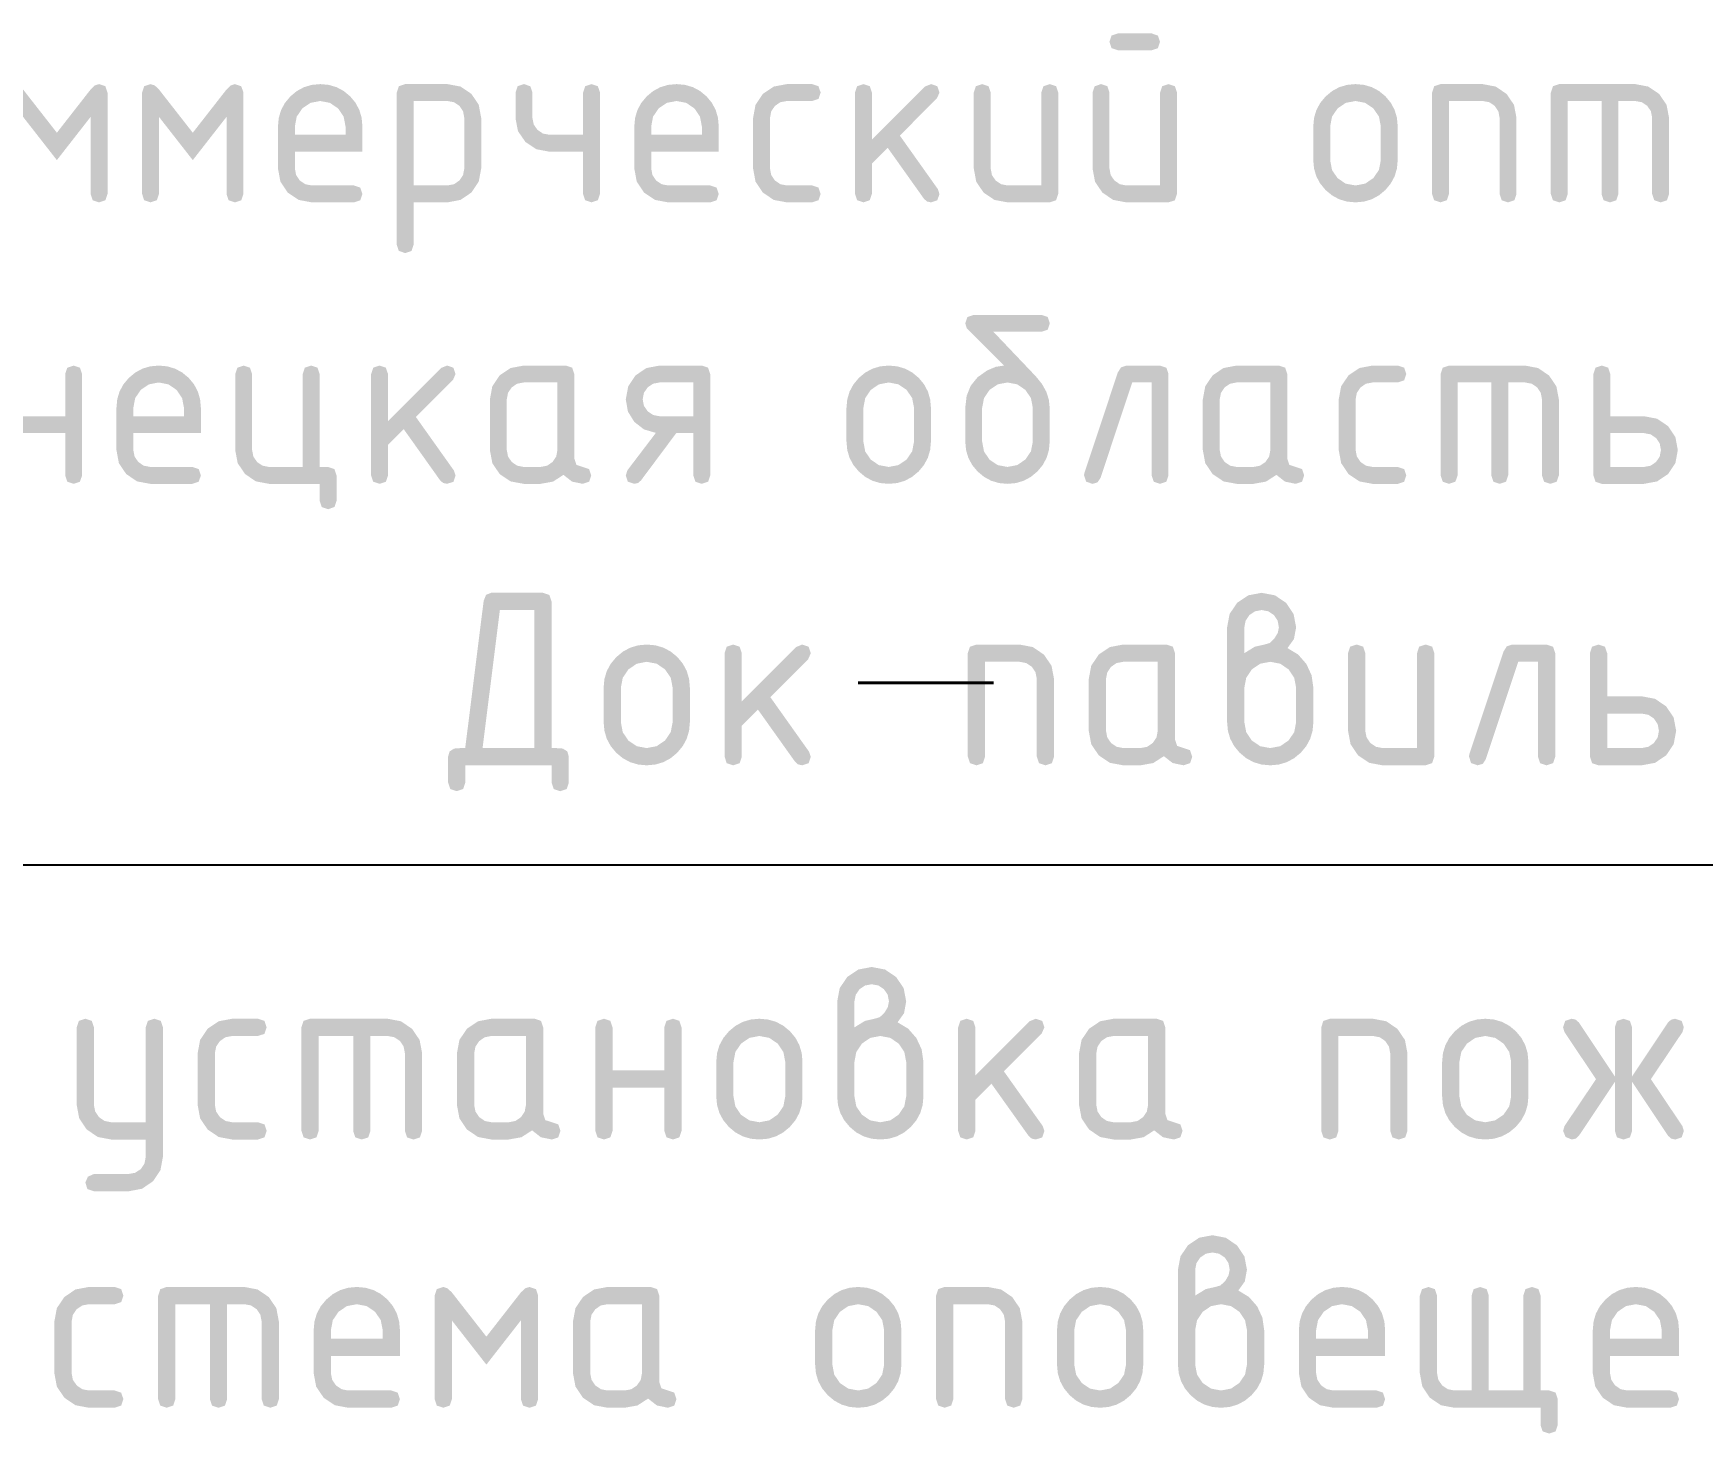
# Model space of a CAD drawing. Header units: millimetres. Extents: x 0 to 420, y 0 to 297.
# Drawn here: x 345.56 to 366.91, y 19.27 to 37.17 of the extents above; entities that cross this region are included whole.
import ezdxf

# ---------------------------------------------------------------- set-up
doc = ezdxf.new("R2010")
doc.units = ezdxf.units.MM
doc.layers.get('0').update_dxf_attribs({"linetype": 'CONTINUOUS'})
doc.styles.get("Standard").update_dxf_attribs({"font": 'STANDARD'})

msp = doc.modelspace()

# ---------------------------------------------------------------- hatches: boundary and pattern name
at = {"true_color": 0x000007}
h = msp.add_hatch(color=0, dxfattribs=at)
h.paths.add_polyline_path([(360.190795, 36.41412), (360.190795, 35.118213), (360.163648, 35.037115), (360.082757, 35.010175), (359.543117, 35.010175), (359.375341, 35.041318), (359.23609, 35.1353), (359.142108, 35.274551), (359.110965, 35.442327), (359.110965, 36.41412), (359.137905, 36.495011), (359.219003, 36.522158), (359.299894, 36.495011), (359.327041, 36.41412), (359.327041, 35.442327), (359.34282, 35.359576), (359.390431, 35.289641), (359.460366, 35.242029), (359.543117, 35.226251), (359.974719, 35.226251), (359.974719, 36.41412), (360.00166, 36.495011), (360.082757, 36.522158), (360.163648, 36.495011)], flags=0)
h.paths.add_polyline_path([(359.865027, 36.954311), (359.435079, 36.954311), (359.353982, 36.981251), (359.327041, 37.062349), (359.353982, 37.14324), (359.435079, 37.170387), (359.865027, 37.170387), (359.945918, 37.14324), (359.973065, 37.062349), (359.945918, 36.981251)], flags=0)
for points in [[(345.865156, 35.550365), (345.433003, 36.103234), (345.433003, 35.118213), (345.405856, 35.037115), (345.324965, 35.010175), (345.243867, 35.037115), (345.216927, 35.118213), (345.216927, 36.41412), (345.243867, 36.495011), (345.324965, 36.522158), (345.378777, 36.504864), (345.433003, 36.453256), (345.865156, 35.900387), (346.296757, 36.453256), (346.35057, 36.504864), (346.404795, 36.522158), (346.485686, 36.495011), (346.512834, 36.41412), (346.512834, 35.118213), (346.485686, 35.037115), (346.404795, 35.010175), (346.323698, 35.037115), (346.296757, 35.118213), (346.296757, 36.103234)], [(347.603174, 35.550365), (347.171021, 36.103234), (347.171021, 35.118213), (347.143873, 35.037115), (347.062983, 35.010175), (346.981885, 35.037115), (346.954944, 35.118213), (346.954944, 36.41412), (346.981885, 36.495011), (347.062983, 36.522158), (347.116795, 36.504864), (347.171021, 36.453256), (347.603174, 35.900387), (348.034775, 36.453256), (348.088588, 36.504864), (348.142813, 36.522158), (348.223704, 36.495011), (348.250852, 36.41412), (348.250852, 35.118213), (348.223704, 35.037115), (348.142813, 35.010175), (348.061716, 35.037115), (348.034775, 35.118213), (348.034775, 36.103234)], [(352.810956, 36.41412), (352.810956, 35.118213), (352.783809, 35.037115), (352.702918, 35.010175), (352.62182, 35.037115), (352.59488, 35.118213), (352.59488, 35.658404), (352.163278, 35.658404), (351.997569, 35.68941), (351.857905, 35.782427), (351.762682, 35.919542), (351.731125, 36.082288), (351.731125, 36.41412), (351.758066, 36.495011), (351.839163, 36.522158), (351.920054, 36.495011), (351.947202, 36.41412), (351.947202, 36.090005), (351.96298, 36.007736), (352.010591, 35.93787), (352.080527, 35.890259), (352.163278, 35.87448), (352.59488, 35.87448), (352.59488, 36.41412), (352.62182, 36.495011), (352.702918, 36.522158), (352.783809, 36.495011)], [(354.985365, 36.090005), (354.985365, 35.442327), (355.001143, 35.359576), (355.048754, 35.289641), (355.11869, 35.242029), (355.201441, 35.226251), (355.525004, 35.226251), (355.605895, 35.199104), (355.633043, 35.118213), (355.605895, 35.037115), (355.525004, 35.010175), (355.201441, 35.010175), (355.033665, 35.041318), (354.894414, 35.1353), (354.800432, 35.274551), (354.769288, 35.442327), (354.769288, 36.090005), (354.800432, 36.257575), (354.894414, 36.397032), (355.033665, 36.490808), (355.201441, 36.522158), (355.525004, 36.522158), (355.605895, 36.495011), (355.633043, 36.41412), (355.605895, 36.333022), (355.525004, 36.306082), (355.201441, 36.306082), (355.117794, 36.290372), (355.048203, 36.243243), (355.001074, 36.173445)], [(356.288878, 35.812193), (356.967975, 36.49129), (357.044594, 36.522158), (357.125485, 36.495011), (357.152632, 36.41412), (357.120111, 36.339155), (356.645514, 35.864558), (357.131686, 35.1805), (357.152632, 35.116559), (357.125485, 35.036702), (357.044594, 35.010175), (356.993262, 35.021474), (356.954746, 35.055925), (356.490072, 35.709115), (356.288878, 35.507922), (356.288878, 35.118213), (356.261731, 35.037115), (356.18084, 35.010175), (356.099742, 35.037115), (356.072802, 35.118213), (356.072802, 36.41412), (356.099742, 36.495011), (356.18084, 36.522158), (356.261731, 36.495011), (356.288878, 36.41412)], [(358.671714, 36.41412), (358.671714, 35.118213), (358.644566, 35.037115), (358.563676, 35.010175), (358.024036, 35.010175), (357.85626, 35.041318), (357.717009, 35.1353), (357.623027, 35.274551), (357.591883, 35.442327), (357.591883, 36.41412), (357.618824, 36.495011), (357.699921, 36.522158), (357.780812, 36.495011), (357.80796, 36.41412), (357.80796, 35.442327), (357.823738, 35.359576), (357.871349, 35.289641), (357.941285, 35.242029), (358.024036, 35.226251), (358.455637, 35.226251), (358.455637, 36.41412), (358.482578, 36.495011), (358.563676, 36.522158), (358.644566, 36.495011)], [(363.452641, 35.118213), (363.452641, 36.41412), (363.479582, 36.495011), (363.560679, 36.522158), (364.10087, 36.522158), (364.266993, 36.490463), (364.406243, 36.39593), (364.500777, 36.25661), (364.532472, 36.090005), (364.532472, 35.118213), (364.505324, 35.037115), (364.424434, 35.010175), (364.343336, 35.037115), (364.316395, 35.118213), (364.316395, 36.090005), (364.300755, 36.174341), (364.254108, 36.243794), (364.184724, 36.290441), (364.10087, 36.306082), (363.668717, 36.306082), (363.668717, 35.118213), (363.64157, 35.037115), (363.560679, 35.010175), (363.479582, 35.037115)], [(365.079761, 36.522158), (366.051553, 36.522158), (366.218158, 36.490463), (366.357478, 36.39593), (366.452011, 36.25661), (366.483706, 36.090005), (366.483706, 35.118213), (366.456559, 35.037115), (366.375668, 35.010175), (366.29457, 35.037115), (366.26763, 35.118213), (366.26763, 36.090005), (366.251989, 36.174341), (366.205342, 36.243794), (366.135889, 36.290441), (366.051553, 36.306082), (365.835477, 36.306082), (365.835477, 35.118213), (365.808329, 35.037115), (365.727439, 35.010175), (365.646823, 35.037115), (365.619952, 35.118213), (365.619952, 36.306082), (365.187799, 36.306082), (365.187799, 35.118213), (365.160652, 35.037115), (365.079761, 35.010175), (364.998663, 35.037115), (364.971722, 35.118213), (364.971722, 36.41412), (364.998663, 36.495011)], [(345.323953, 32.059901), (345.323953, 31.51971), (345.296806, 31.438613), (345.215915, 31.411672), (345.134818, 31.438613), (345.107877, 31.51971), (345.107877, 32.815617), (345.134818, 32.896508), (345.215915, 32.923655), (345.296806, 32.896508), (345.323953, 32.815617), (345.323953, 32.275977), (345.971631, 32.275977), (345.971631, 32.815617), (345.998572, 32.896508), (346.07967, 32.923655), (346.16056, 32.896508), (346.187708, 32.815617), (346.187708, 31.51971), (346.16056, 31.438613), (346.07967, 31.411672), (345.998572, 31.438613), (345.971631, 31.51971), (345.971631, 32.059901)], [(349.333909, 31.627748), (349.4148, 31.600601), (349.441947, 31.51971), (349.441947, 31.195595), (349.4148, 31.114705), (349.333909, 31.087557), (349.252811, 31.114705), (349.225871, 31.195595), (349.225871, 31.411672), (348.578193, 31.411672), (348.410417, 31.443091), (348.271166, 31.537349), (348.177184, 31.676944), (348.14604, 31.843825), (348.14604, 32.815617), (348.172981, 32.896508), (348.254078, 32.923655), (348.334969, 32.896508), (348.362116, 32.815617), (348.362116, 31.843825), (348.377895, 31.761073), (348.425506, 31.691138), (348.495442, 31.643527), (348.578193, 31.627748), (349.009794, 31.627748), (349.009794, 32.815617), (349.036735, 32.896508), (349.117833, 32.923655), (349.198723, 32.896508), (349.225871, 32.815617), (349.225871, 31.627748)], [(350.100134, 32.21369), (350.779232, 32.892787), (350.85585, 32.923655), (350.936741, 32.896508), (350.963889, 32.815617), (350.931367, 32.740652), (350.456771, 32.266056), (350.942942, 31.581997), (350.963889, 31.518056), (350.936741, 31.438199), (350.85585, 31.411672), (350.804519, 31.422972), (350.766002, 31.457423), (350.301328, 32.110613), (350.100134, 31.909419), (350.100134, 31.51971), (350.072987, 31.438613), (349.992096, 31.411672), (349.910999, 31.438613), (349.884058, 31.51971), (349.884058, 32.815617), (349.910999, 32.896508), (349.992096, 32.923655), (350.072987, 32.896508), (350.100134, 32.815617)], [(359.542106, 32.923655), (359.973708, 32.923655), (360.054599, 32.896508), (360.081746, 32.815617), (360.081746, 31.51971), (360.054599, 31.438613), (359.973708, 31.411672), (359.89261, 31.438613), (359.865669, 31.51971), (359.865669, 32.707579), (359.618725, 32.707579), (359.211377, 31.485535), (359.173481, 31.43), (359.109953, 31.411672), (359.028856, 31.439026), (359.001915, 31.521364), (359.006876, 31.553885), (359.434068, 32.835461), (359.475478, 32.901469)], [(362.475091, 32.491503), (362.475091, 31.843825), (362.490869, 31.761073), (362.538481, 31.691138), (362.608416, 31.643527), (362.691167, 31.627748), (363.014731, 31.627748), (363.095621, 31.600601), (363.122769, 31.51971), (363.095621, 31.438613), (363.014731, 31.411672), (362.691167, 31.411672), (362.523391, 31.442816), (362.38414, 31.536798), (362.290158, 31.676049), (362.259014, 31.843825), (362.259014, 32.491503), (362.290158, 32.659072), (362.38414, 32.79853), (362.523391, 32.892305), (362.691167, 32.923655), (363.014731, 32.923655), (363.095621, 32.896508), (363.122769, 32.815617), (363.095621, 32.73452), (363.014731, 32.707579), (362.691167, 32.707579), (362.60752, 32.691869), (362.537929, 32.64474), (362.490801, 32.574943)], [(363.670566, 32.923655), (364.642359, 32.923655), (364.808963, 32.891961), (364.948283, 32.797427), (365.042817, 32.658107), (365.074511, 32.491503), (365.074511, 31.51971), (365.047364, 31.438613), (364.966473, 31.411672), (364.885376, 31.438613), (364.858435, 31.51971), (364.858435, 32.491503), (364.842794, 32.575839), (364.796148, 32.645292), (364.726695, 32.691938), (364.642359, 32.707579), (364.426282, 32.707579), (364.426282, 31.51971), (364.399135, 31.438613), (364.318244, 31.411672), (364.237629, 31.438613), (364.210757, 31.51971), (364.210757, 32.707579), (363.778604, 32.707579), (363.778604, 31.51971), (363.751457, 31.438613), (363.670566, 31.411672), (363.589469, 31.438613), (363.562528, 31.51971), (363.562528, 32.815617), (363.589469, 32.896508)], [(354.624981, 28.631724), (355.318409, 29.325153), (355.397233, 29.357123), (355.479847, 29.329494), (355.507476, 29.24688), (355.473852, 29.16971), (354.989334, 28.685192), (355.485428, 27.986802), (355.507476, 27.921759), (355.479847, 27.840179), (355.397233, 27.813169), (355.344799, 27.824814), (355.30518, 27.860023), (354.830584, 28.526442), (354.624981, 28.32139), (354.624981, 27.923412), (354.597351, 27.840592), (354.514738, 27.813169), (354.431917, 27.840592), (354.404494, 27.923412), (354.404494, 29.24688), (354.431917, 29.329494), (354.514738, 29.357123), (354.597351, 29.329494), (354.624981, 29.24688)], [(357.515274, 27.923412), (357.515274, 29.24688), (357.542697, 29.329494), (357.625517, 29.357123), (358.177284, 29.357123), (358.34692, 29.324877), (358.489272, 29.228139), (358.58601, 29.085787), (358.618256, 28.916151), (358.618256, 27.923412), (358.590626, 27.840592), (358.508013, 27.813169), (358.425193, 27.840592), (358.39777, 27.923412), (358.39777, 28.916151), (358.381716, 29.001658), (358.333829, 29.072696), (358.262791, 29.120583), (358.177284, 29.136637), (357.73576, 29.136637), (357.73576, 27.923412), (357.708131, 27.840592), (357.625517, 27.813169), (357.542697, 27.840592)], [(363.481298, 29.24688), (363.481298, 27.923412), (363.453669, 27.840592), (363.371055, 27.813169), (362.819289, 27.813169), (362.648274, 27.845071), (362.506199, 27.941051), (362.410218, 28.083127), (362.378317, 28.254141), (362.378317, 29.24688), (362.40574, 29.329494), (362.48856, 29.357123), (362.571173, 29.329494), (362.598803, 29.24688), (362.598803, 28.254141), (362.614995, 28.170219), (362.663846, 28.098699), (362.735366, 28.049847), (362.819289, 28.033655), (363.260812, 28.033655), (363.260812, 29.24688), (363.288235, 29.329494), (363.371055, 29.357123), (363.453669, 29.329494)], [(364.47624, 29.357123), (364.917763, 29.357123), (365.000377, 29.329494), (365.028006, 29.24688), (365.028006, 27.923412), (365.000377, 27.840592), (364.917763, 27.813169), (364.834943, 27.840592), (364.80752, 27.923412), (364.80752, 29.136637), (364.555064, 29.136637), (364.138896, 27.888134), (364.100518, 27.831842), (364.035268, 27.813169), (363.952448, 27.841006), (363.925025, 27.925066), (363.929986, 27.95869), (364.365997, 29.266724), (364.408509, 29.334454)], [(347.001267, 22.80554), (347.001267, 23.029333), (346.559744, 23.029333), (346.388729, 23.061304), (346.246653, 23.157766), (346.150673, 23.300393), (346.118771, 23.470305), (346.118771, 24.463044), (346.146194, 24.545658), (346.229014, 24.573287), (346.311628, 24.545658), (346.339257, 24.463044), (346.339257, 23.470305), (346.355449, 23.386383), (346.404301, 23.314863), (346.475821, 23.266011), (346.559744, 23.249819), (347.001267, 23.249819), (347.001267, 24.463044), (347.02869, 24.545658), (347.11151, 24.573287), (347.194123, 24.545658), (347.221753, 24.463044), (347.221753, 22.808847), (347.190058, 22.638935), (347.095525, 22.496308), (346.954896, 22.400052), (346.785742, 22.367875), (346.339257, 22.367875), (346.256437, 22.395505), (346.229014, 22.478118), (346.262087, 22.554737), (346.339257, 22.588361), (346.780781, 22.588361), (346.866288, 22.603933), (346.937326, 22.650097), (346.985213, 22.719964)], [(347.885966, 24.132315), (347.885966, 23.470305), (347.902157, 23.386383), (347.951009, 23.314863), (348.022529, 23.266011), (348.106452, 23.249819), (348.437732, 23.249819), (348.520345, 23.22219), (348.547975, 23.139576), (348.520345, 23.056756), (348.437732, 23.029333), (348.106452, 23.029333), (347.935437, 23.061235), (347.793361, 23.157215), (347.697381, 23.299291), (347.665479, 23.470305), (347.665479, 24.132315), (347.697381, 24.303123), (347.793361, 24.445405), (347.935437, 24.541179), (348.106452, 24.573287), (348.437732, 24.573287), (348.520345, 24.545658), (348.547975, 24.463044), (348.520345, 24.380224), (348.437732, 24.352801), (348.106452, 24.352801), (348.021633, 24.336678), (347.950458, 24.288309), (347.902089, 24.216927)], [(349.102942, 24.573287), (350.095681, 24.573287), (350.265317, 24.541041), (350.407669, 24.444303), (350.504407, 24.301952), (350.536653, 24.132315), (350.536653, 23.139576), (350.509023, 23.056756), (350.42641, 23.029333), (350.34359, 23.056756), (350.316167, 23.139576), (350.316167, 24.132315), (350.300182, 24.217822), (350.252777, 24.28886), (350.18167, 24.336747), (350.095681, 24.352801), (349.875195, 24.352801), (349.875195, 23.139576), (349.847565, 23.056756), (349.764952, 23.029333), (349.682132, 23.056756), (349.654709, 23.139576), (349.654709, 24.352801), (349.213185, 24.352801), (349.213185, 23.139576), (349.185555, 23.056756), (349.102942, 23.029333), (349.020122, 23.056756), (348.992699, 23.139576), (348.992699, 24.463044), (349.020122, 24.545658)], [(352.971926, 23.690792), (352.971926, 23.139576), (352.944296, 23.056756), (352.861683, 23.029333), (352.778863, 23.056756), (352.75144, 23.139576), (352.75144, 24.463044), (352.778863, 24.545658), (352.861683, 24.573287), (352.944296, 24.545658), (352.971926, 24.463044), (352.971926, 23.911829), (353.633935, 23.911829), (353.633935, 24.463044), (353.661358, 24.545658), (353.744178, 24.573287), (353.826792, 24.545658), (353.854422, 24.463044), (353.854422, 23.139576), (353.826792, 23.056756), (353.744178, 23.029333), (353.661358, 23.056756), (353.633935, 23.139576), (353.633935, 23.690792)], [(357.61205, 23.847888), (358.305479, 24.541317), (358.384303, 24.573287), (358.466916, 24.545658), (358.494546, 24.463044), (358.460922, 24.385874), (357.976403, 23.901356), (358.472497, 23.202966), (358.494546, 23.137923), (358.466916, 23.056343), (358.384303, 23.029333), (358.331868, 23.040978), (358.29225, 23.076187), (357.817653, 23.742606), (357.61205, 23.537554), (357.61205, 23.139576), (357.584421, 23.056756), (357.501807, 23.029333), (357.418987, 23.056756), (357.391564, 23.139576), (357.391564, 24.463044), (357.418987, 24.545658), (357.501807, 24.573287), (357.584421, 24.545658), (357.61205, 24.463044)], [(362.035118, 23.139576), (362.035118, 24.463044), (362.062541, 24.545658), (362.145361, 24.573287), (362.697127, 24.573287), (362.866764, 24.541041), (363.009115, 24.444303), (363.105854, 24.301952), (363.1381, 24.132315), (363.1381, 23.139576), (363.11047, 23.056756), (363.027857, 23.029333), (362.945037, 23.056756), (362.917614, 23.139576), (362.917614, 24.132315), (362.901559, 24.217822), (362.853673, 24.28886), (362.782635, 24.336747), (362.697127, 24.352801), (362.255604, 24.352801), (362.255604, 23.139576), (362.227974, 23.056756), (362.145361, 23.029333), (362.062541, 23.056756)], [(365.790544, 23.766308), (365.33083, 23.07784), (365.291625, 23.041391), (365.238777, 23.029333), (365.161056, 23.061855), (365.128534, 23.139576), (365.146724, 23.201312), (365.549663, 23.801035), (365.146724, 24.401308), (365.128534, 24.463044), (365.155957, 24.545658), (365.238777, 24.573287), (365.291625, 24.561023), (365.33083, 24.52478), (365.790544, 23.836312), (365.790544, 24.463044), (365.817967, 24.545658), (365.900787, 24.573287), (365.9834, 24.545658), (366.01103, 24.463044), (366.01103, 23.836312), (366.470192, 24.52478), (366.508984, 24.561023), (366.562245, 24.573287), (366.644858, 24.545658), (366.672488, 24.463044), (366.654298, 24.401308), (366.25136, 23.801035), (366.654298, 23.201312), (366.672488, 23.139576), (366.644858, 23.056756), (366.562245, 23.029333), (366.508984, 23.041391), (366.470192, 23.07784), (366.01103, 23.766308), (366.01103, 23.139576), (365.9834, 23.056756), (365.900787, 23.029333), (365.817967, 23.056756), (365.790544, 23.139576)], [(346.053608, 20.703188), (346.053608, 20.041178), (346.0698, 19.957256), (346.118651, 19.885736), (346.190172, 19.836884), (346.274094, 19.820692), (346.605375, 19.820692), (346.687988, 19.793063), (346.715618, 19.710449), (346.687988, 19.627629), (346.605375, 19.600206), (346.274094, 19.600206), (346.10308, 19.632108), (345.961004, 19.728088), (345.865024, 19.870164), (345.833122, 20.041178), (345.833122, 20.703188), (345.865024, 20.873996), (345.961004, 21.016278), (346.10308, 21.112052), (346.274094, 21.14416), (346.605375, 21.14416), (346.687988, 21.116531), (346.715618, 21.033917), (346.687988, 20.951097), (346.605375, 20.923674), (346.274094, 20.923674), (346.189276, 20.907551), (346.1181, 20.859182), (346.069731, 20.7878)], [(347.270585, 21.14416), (348.263323, 21.14416), (348.43296, 21.111914), (348.575311, 21.015176), (348.672049, 20.872825), (348.704296, 20.703188), (348.704296, 19.710449), (348.676666, 19.627629), (348.594052, 19.600206), (348.511232, 19.627629), (348.483809, 19.710449), (348.483809, 20.703188), (348.467824, 20.788695), (348.42042, 20.859733), (348.349313, 20.90762), (348.263323, 20.923674), (348.042837, 20.923674), (348.042837, 19.710449), (348.015208, 19.627629), (347.932594, 19.600206), (347.849774, 19.627629), (347.822351, 19.710449), (347.822351, 20.923674), (347.380828, 20.923674), (347.380828, 19.710449), (347.353198, 19.627629), (347.270585, 19.600206), (347.187765, 19.627629), (347.160342, 19.710449), (347.160342, 21.033917), (347.187765, 21.116531)], [(351.358174, 20.151422), (350.91665, 20.716417), (350.91665, 19.710449), (350.889021, 19.627629), (350.806407, 19.600206), (350.723587, 19.627629), (350.696164, 19.710449), (350.696164, 21.033917), (350.723587, 21.116531), (350.806407, 21.14416), (350.861322, 21.126521), (350.91665, 21.074156), (351.358174, 20.50916), (351.799146, 21.074156), (351.854061, 21.126521), (351.909389, 21.14416), (351.992002, 21.116531), (352.019632, 21.033917), (352.019632, 19.710449), (351.992002, 19.627629), (351.909389, 19.600206), (351.826569, 19.627629), (351.799146, 19.710449), (351.799146, 20.716417)], [(357.109344, 19.710449), (357.109344, 21.033917), (357.136767, 21.116531), (357.219587, 21.14416), (357.771354, 21.14416), (357.94099, 21.111914), (358.083342, 21.015176), (358.18008, 20.872825), (358.212326, 20.703188), (358.212326, 19.710449), (358.184696, 19.627629), (358.102083, 19.600206), (358.019263, 19.627629), (357.99184, 19.710449), (357.99184, 20.703188), (357.975786, 20.788695), (357.927899, 20.859733), (357.856861, 20.90762), (357.771354, 20.923674), (357.32983, 20.923674), (357.32983, 19.710449), (357.302201, 19.627629), (357.219587, 19.600206), (357.136767, 19.627629)], [(364.840131, 19.600206), (363.737149, 19.600206), (363.566134, 19.632177), (363.424059, 19.728639), (363.328078, 19.871266), (363.296177, 20.041178), (363.296177, 21.033917), (363.3236, 21.116531), (363.40642, 21.14416), (363.489033, 21.116531), (363.516663, 21.033917), (363.516663, 20.041178), (363.532855, 19.957256), (363.581706, 19.885736), (363.653226, 19.836884), (363.737149, 19.820692), (363.958186, 19.820692), (363.958186, 21.033917), (363.985609, 21.116531), (364.068429, 21.14416), (364.151043, 21.116531), (364.178672, 21.033917), (364.178672, 19.820692), (364.619645, 19.820692), (364.619645, 21.033917), (364.647067, 21.116531), (364.729888, 21.14416), (364.812501, 21.116531), (364.840131, 21.033917), (364.840131, 19.820692), (364.950374, 19.820692), (365.032987, 19.793063), (365.060617, 19.710449), (365.060617, 19.37972), (365.032987, 19.297107), (364.950374, 19.269477), (364.867554, 19.297107), (364.840131, 19.37972)]]:
    msp.add_hatch(color=0, dxfattribs=at).paths.add_polyline_path(points, flags=0)
h = msp.add_hatch(color=0, dxfattribs=at)
h.paths.add_polyline_path([(349.233153, 36.306082), (349.108372, 36.282242), (349.003848, 36.211273), (348.932672, 36.106335), (348.909039, 35.981967), (348.909039, 35.87448), (349.556717, 35.87448), (349.556717, 35.981967), (349.532877, 36.106335), (349.461908, 36.211273), (349.357246, 36.282242)], flags=0)
h.paths.add_polyline_path([(348.909039, 35.658404), (348.909039, 35.442327), (348.924817, 35.359576), (348.972428, 35.289641), (349.042364, 35.242029), (349.125115, 35.226251), (349.664755, 35.226251), (349.745646, 35.199104), (349.772793, 35.118213), (349.745646, 35.037115), (349.664755, 35.010175), (349.125115, 35.010175), (348.957339, 35.041318), (348.818088, 35.1353), (348.724106, 35.274551), (348.692962, 35.442327), (348.692962, 35.981967), (348.702789, 36.089867), (348.732305, 36.1895), (348.781561, 36.280864), (348.85061, 36.363959), (348.933714, 36.433094), (349.025138, 36.482539), (349.124934, 36.512245), (349.233153, 36.522158), (349.342079, 36.512348), (349.442271, 36.482953), (349.533678, 36.434024), (349.616248, 36.365613), (349.684659, 36.283034), (349.733588, 36.191567), (349.762983, 36.091211), (349.772793, 35.981967), (349.772793, 35.658404)], flags=0)
h = msp.add_hatch(color=0, dxfattribs=at)
h.paths.add_polyline_path([(350.212044, 36.41412), (350.238984, 36.495011), (350.320082, 36.522158), (350.860273, 36.522158), (351.02736, 36.490808), (351.166749, 36.397032), (351.260524, 36.257575), (351.291874, 36.090005), (351.291874, 35.442327), (351.260524, 35.275447), (351.166749, 35.135852), (351.02736, 35.041594), (350.860273, 35.010175), (350.42812, 35.010175), (350.42812, 34.469984), (350.400973, 34.389093), (350.320082, 34.361945), (350.238984, 34.389093), (350.212044, 34.469984)], flags=0)
h.paths.add_polyline_path([(350.42812, 36.306082), (350.42812, 35.226251), (350.860273, 35.226251), (350.943231, 35.241961), (351.01296, 35.289089), (351.060088, 35.35868), (351.075798, 35.442327), (351.075798, 36.090005), (351.060157, 36.174341), (351.013511, 36.243794), (350.944127, 36.290441), (350.860273, 36.306082)], flags=0)
h = msp.add_hatch(color=0, dxfattribs=at)
h.paths.add_polyline_path([(353.790398, 36.306082), (353.665616, 36.282242), (353.561092, 36.211273), (353.489916, 36.106335), (353.466283, 35.981967), (353.466283, 35.87448), (354.113961, 35.87448), (354.113961, 35.981967), (354.090121, 36.106335), (354.019152, 36.211273), (353.91449, 36.282242)], flags=0)
h.paths.add_polyline_path([(353.466283, 35.658404), (353.466283, 35.442327), (353.482062, 35.359576), (353.529673, 35.289641), (353.599608, 35.242029), (353.68236, 35.226251), (354.221999, 35.226251), (354.30289, 35.199104), (354.330037, 35.118213), (354.30289, 35.037115), (354.221999, 35.010175), (353.68236, 35.010175), (353.514583, 35.041318), (353.375333, 35.1353), (353.28135, 35.274551), (353.250207, 35.442327), (353.250207, 35.981967), (353.260034, 36.089867), (353.28955, 36.1895), (353.338806, 36.280864), (353.407854, 36.363959), (353.490959, 36.433094), (353.582383, 36.482539), (353.682179, 36.512245), (353.790398, 36.522158), (353.899323, 36.512348), (353.999515, 36.482953), (354.090922, 36.434024), (354.173492, 36.365613), (354.241903, 36.283034), (354.290832, 36.191567), (354.320228, 36.091211), (354.330037, 35.981967), (354.330037, 35.658404)], flags=0)
h = msp.add_hatch(color=0, dxfattribs=at)
h.paths.add_polyline_path([(361.933559, 35.550365), (361.933559, 35.981967), (361.943387, 36.089867), (361.972902, 36.1895), (362.022159, 36.280864), (362.091207, 36.363959), (362.174311, 36.433094), (362.265736, 36.482539), (362.365531, 36.512245), (362.47375, 36.522158), (362.582676, 36.512348), (362.682868, 36.482953), (362.774275, 36.434024), (362.856845, 36.365613), (362.925256, 36.283034), (362.974185, 36.191567), (363.00358, 36.091211), (363.01339, 35.981967), (363.01339, 35.550365), (363.003477, 35.442146), (362.973772, 35.342351), (362.924326, 35.250926), (362.855191, 35.167822), (362.772104, 35.098774), (362.680801, 35.049518), (362.581332, 35.020002), (362.47375, 35.010175), (362.365531, 35.020002), (362.265736, 35.049518), (362.174311, 35.098774), (362.091207, 35.167822), (362.022159, 35.250926), (361.972902, 35.342351), (361.943387, 35.442146)], flags=0)
h.paths.add_polyline_path([(362.797314, 35.550365), (362.797314, 35.981967), (362.773474, 36.106335), (362.702505, 36.211273), (362.597843, 36.282242), (362.47375, 36.306082), (362.348969, 36.282242), (362.244445, 36.211273), (362.173269, 36.106335), (362.149636, 35.981967), (362.149636, 35.550365), (362.172925, 35.42462), (362.243342, 35.319958), (362.348004, 35.24954), (362.47375, 35.226251), (362.597843, 35.249884), (362.702505, 35.32106), (362.773474, 35.425584)], flags=0)
h = msp.add_hatch(color=0, dxfattribs=at)
h.paths.add_polyline_path([(358.562664, 32.383464), (358.562664, 31.951863), (358.552751, 31.843644), (358.523046, 31.743848), (358.4736, 31.652424), (358.404466, 31.569319), (358.321378, 31.500271), (358.230075, 31.451015), (358.130606, 31.421499), (358.023025, 31.411672), (357.914806, 31.421499), (357.81501, 31.451015), (357.723586, 31.500271), (357.640481, 31.569319), (357.571433, 31.652424), (357.522177, 31.743848), (357.492661, 31.843644), (357.482834, 31.951863), (357.482834, 32.383464), (357.500309, 32.535496), (357.552769, 32.665824), (357.640266, 32.774448), (357.762851, 32.861368), (357.874541, 32.908015), (357.978376, 32.923655), (357.50378, 33.398252), (357.482834, 33.462193), (357.509774, 33.544324), (357.590872, 33.571885), (358.45628, 33.571885), (358.537171, 33.544737), (358.564318, 33.463846), (358.537171, 33.382749), (358.45628, 33.355808), (357.842777, 33.355808), (358.386275, 32.784749), (358.463368, 32.68957), (358.518498, 32.590928), (358.551614, 32.488876)], flags=0)
h.paths.add_polyline_path([(358.346588, 31.951863), (358.346588, 32.383464), (358.322748, 32.507832), (358.251779, 32.61277), (358.147117, 32.683739), (358.023025, 32.707579), (357.898243, 32.683739), (357.793719, 32.61277), (357.722543, 32.507832), (357.69891, 32.383464), (357.69891, 31.951863), (357.722199, 31.826117), (357.792617, 31.721455), (357.897279, 31.651037), (358.023025, 31.627748), (358.147117, 31.651382), (358.251779, 31.722557), (358.322748, 31.827081)], flags=0)
h = msp.add_hatch(color=0, dxfattribs=at)
h.paths.add_polyline_path([(347.16715, 32.707579), (347.042368, 32.683739), (346.937844, 32.61277), (346.866668, 32.507832), (346.843035, 32.383464), (346.843035, 32.275977), (347.490713, 32.275977), (347.490713, 32.383464), (347.466873, 32.507832), (347.395904, 32.61277), (347.291242, 32.683739)], flags=0)
h.paths.add_polyline_path([(346.843035, 32.059901), (346.843035, 31.843825), (346.858813, 31.761073), (346.906425, 31.691138), (346.97636, 31.643527), (347.059111, 31.627748), (347.598751, 31.627748), (347.679642, 31.600601), (347.706789, 31.51971), (347.679642, 31.438613), (347.598751, 31.411672), (347.059111, 31.411672), (346.891335, 31.442816), (346.752084, 31.536798), (346.658102, 31.676049), (346.626959, 31.843825), (346.626959, 32.383464), (346.636786, 32.491365), (346.666302, 32.590997), (346.715558, 32.682361), (346.784606, 32.765457), (346.86771, 32.834591), (346.959135, 32.884037), (347.05893, 32.913742), (347.16715, 32.923655), (347.276075, 32.913845), (347.376267, 32.88445), (347.467674, 32.835521), (347.550244, 32.76711), (347.618655, 32.684531), (347.667584, 32.593064), (347.696979, 32.492708), (347.706789, 32.383464), (347.706789, 32.059901)], flags=0)
h = msp.add_hatch(color=0, dxfattribs=at)
h.paths.add_polyline_path([(352.266894, 32.707579), (351.835292, 32.707579), (351.751645, 32.691869), (351.682054, 32.64474), (351.634925, 32.574943), (351.619216, 32.491503), (351.619216, 31.843825), (351.634994, 31.761073), (351.682606, 31.691138), (351.752541, 31.643527), (351.835292, 31.627748), (352.051369, 31.627748), (352.134326, 31.643458), (352.204055, 31.690587), (352.251184, 31.760178), (352.266894, 31.843825)], flags=0)
h.paths.add_polyline_path([(352.699047, 31.51971), (352.671899, 31.438613), (352.591008, 31.411672), (352.453894, 31.440266), (352.344064, 31.526325), (352.210945, 31.440266), (352.051369, 31.411672), (351.835292, 31.411672), (351.667516, 31.442816), (351.528265, 31.536798), (351.434283, 31.676049), (351.403139, 31.843825), (351.403139, 32.491503), (351.434283, 32.659072), (351.528265, 32.79853), (351.667516, 32.892305), (351.835292, 32.923655), (352.374932, 32.923655), (352.455823, 32.896508), (352.48297, 32.815617), (352.48297, 31.735786), (352.509911, 31.654689), (352.591008, 31.627748), (352.671899, 31.600601)], flags=0)
h = msp.add_hatch(color=0, dxfattribs=at)
h.paths.add_polyline_path([(353.525906, 32.063208), (353.373357, 32.107857), (353.249747, 32.203768), (353.168167, 32.33606), (353.141157, 32.491503), (353.172301, 32.659072), (353.266283, 32.79853), (353.405534, 32.892305), (353.57331, 32.923655), (354.11295, 32.923655), (354.193841, 32.896508), (354.220988, 32.815617), (354.220988, 31.51971), (354.193841, 31.438613), (354.11295, 31.411672), (354.031852, 31.438613), (354.004912, 31.51971), (354.004912, 32.059901), (353.786079, 32.059901), (353.335736, 31.455769), (353.297633, 31.422558), (353.249195, 31.411672), (353.168098, 31.438613), (353.141157, 31.51971), (353.162103, 31.585305)], flags=0)
h.paths.add_polyline_path([(353.357234, 32.491503), (353.373012, 32.409234), (353.420623, 32.339367), (353.490559, 32.291756), (353.57331, 32.275977), (354.004912, 32.275977), (354.004912, 32.707579), (353.57331, 32.707579), (353.489663, 32.691869), (353.420072, 32.64474), (353.372943, 32.574943)], flags=0)
h = msp.add_hatch(color=0, dxfattribs=at)
h.paths.add_polyline_path([(355.963752, 31.951863), (355.963752, 32.383464), (355.973579, 32.491365), (356.003095, 32.590997), (356.052351, 32.682361), (356.1214, 32.765457), (356.204504, 32.834591), (356.295928, 32.884037), (356.395724, 32.913742), (356.503943, 32.923655), (356.612868, 32.913845), (356.71306, 32.88445), (356.804467, 32.835521), (356.887038, 32.76711), (356.955449, 32.684531), (357.004378, 32.593064), (357.033773, 32.492708), (357.043583, 32.383464), (357.043583, 31.951863), (357.03367, 31.843644), (357.003964, 31.743848), (356.954519, 31.652424), (356.885384, 31.569319), (356.802297, 31.500271), (356.710993, 31.451015), (356.611525, 31.421499), (356.503943, 31.411672), (356.395724, 31.421499), (356.295928, 31.451015), (356.204504, 31.500271), (356.1214, 31.569319), (356.052351, 31.652424), (356.003095, 31.743848), (355.973579, 31.843644)], flags=0)
h.paths.add_polyline_path([(356.827506, 31.951863), (356.827506, 32.383464), (356.803666, 32.507832), (356.732697, 32.61277), (356.628035, 32.683739), (356.503943, 32.707579), (356.379162, 32.683739), (356.274638, 32.61277), (356.203462, 32.507832), (356.179829, 32.383464), (356.179829, 31.951863), (356.203117, 31.826117), (356.273535, 31.721455), (356.378197, 31.651037), (356.503943, 31.627748), (356.628035, 31.651382), (356.732697, 31.722557), (356.803666, 31.827081)], flags=0)
h = msp.add_hatch(color=0, dxfattribs=at)
h.paths.add_polyline_path([(361.384751, 32.707579), (360.953149, 32.707579), (360.869502, 32.691869), (360.799912, 32.64474), (360.752783, 32.574943), (360.737073, 32.491503), (360.737073, 31.843825), (360.752852, 31.761073), (360.800463, 31.691138), (360.870398, 31.643527), (360.953149, 31.627748), (361.169226, 31.627748), (361.252184, 31.643458), (361.321912, 31.690587), (361.369041, 31.760178), (361.384751, 31.843825)], flags=0)
h.paths.add_polyline_path([(361.816904, 31.51971), (361.789756, 31.438613), (361.708866, 31.411672), (361.571751, 31.440266), (361.461921, 31.526325), (361.328803, 31.440266), (361.169226, 31.411672), (360.953149, 31.411672), (360.785373, 31.442816), (360.646122, 31.536798), (360.55214, 31.676049), (360.520997, 31.843825), (360.520997, 32.491503), (360.55214, 32.659072), (360.646122, 32.79853), (360.785373, 32.892305), (360.953149, 32.923655), (361.492789, 32.923655), (361.57368, 32.896508), (361.600827, 32.815617), (361.600827, 31.735786), (361.627768, 31.654689), (361.708866, 31.627748), (361.789756, 31.600601)], flags=0)
h = msp.add_hatch(color=0, dxfattribs=at)
h.paths.add_polyline_path([(366.595945, 31.843825), (366.564594, 31.676049), (366.470819, 31.536798), (366.33143, 31.442816), (366.164343, 31.411672), (365.624152, 31.411672), (365.543054, 31.438613), (365.516114, 31.51971), (365.516114, 32.815617), (365.543054, 32.896508), (365.624152, 32.923655), (365.705043, 32.896508), (365.73219, 32.815617), (365.73219, 32.275977), (366.164343, 32.275977), (366.33143, 32.244283), (366.470819, 32.149749), (366.564594, 32.010016)], flags=0)
h.paths.add_polyline_path([(366.379868, 31.843825), (366.364227, 31.927747), (366.317581, 31.997614), (366.248197, 32.04426), (366.164343, 32.059901), (365.73219, 32.059901), (365.73219, 31.627748), (366.164343, 31.627748), (366.247301, 31.643458), (366.31703, 31.690587), (366.364159, 31.760178)], flags=0)
h = msp.add_hatch(color=0, dxfattribs=at)
h.paths.add_polyline_path([(352.19214, 28.033655), (352.286397, 28.032002), (352.336007, 28.027041), (352.393333, 27.991143), (352.412626, 27.923412), (352.412626, 27.592683), (352.384996, 27.51007), (352.302383, 27.48244), (352.219563, 27.51007), (352.19214, 27.592683), (352.19214, 27.813169), (351.089158, 27.813169), (351.089158, 27.592683), (351.061528, 27.51007), (350.978915, 27.48244), (350.896095, 27.51007), (350.868672, 27.592683), (350.868672, 27.923412), (350.887826, 27.991143), (350.945842, 28.027041), (350.994349, 28.032002), (351.087504, 28.033655), (351.323424, 29.914953), (351.354086, 29.992606), (351.419887, 30.018582), (352.081897, 30.018582), (352.16451, 29.990952), (352.19214, 29.908338)], flags=0)
h.paths.add_polyline_path([(351.971653, 28.033655), (351.971653, 29.798095), (351.530681, 29.798095), (351.309644, 28.033655)], flags=0)
h = msp.add_hatch(color=0, dxfattribs=at)
h.paths.add_polyline_path([(361.052095, 29.24688), (361.186591, 29.329494), (361.309512, 29.357123), (361.375176, 29.376209), (361.436292, 29.433742), (361.479218, 29.505676), (361.493618, 29.577609), (361.477564, 29.663599), (361.429677, 29.734706), (361.35857, 29.78211), (361.272581, 29.798095), (361.187762, 29.781972), (361.116587, 29.733603), (361.068218, 29.662428), (361.052095, 29.577609)], flags=0)
h.paths.add_polyline_path([(361.603861, 29.311924), (361.739805, 29.229586), (361.844742, 29.109628), (361.91199, 28.964382), (361.93459, 28.805908), (361.93459, 28.364384), (361.92447, 28.253478), (361.894145, 28.151409), (361.843666, 28.058124), (361.773084, 27.973573), (361.688231, 27.903396), (361.594904, 27.85327), (361.493101, 27.823194), (361.382824, 27.813169), (361.271918, 27.823203), (361.169848, 27.853339), (361.076563, 27.903629), (360.992012, 27.974124), (360.921836, 28.058977), (360.871709, 28.152304), (360.841634, 28.254107), (360.831608, 28.364384), (360.831608, 29.577609), (360.863579, 29.748417), (360.960042, 29.8907), (361.102669, 29.986473), (361.272581, 30.018582), (361.443664, 29.986335), (361.586222, 29.889597), (361.681996, 29.747246), (361.714104, 29.577609), (361.686474, 29.42761)], flags=0)
h.paths.add_polyline_path([(361.714104, 28.364384), (361.714104, 28.805908), (361.689851, 28.932481), (361.617641, 29.039623), (361.510981, 29.112315), (361.382824, 29.136637), (361.254666, 29.112315), (361.148006, 29.039623), (361.076072, 28.932481), (361.052095, 28.805908), (361.052095, 28.364384), (361.076072, 28.236227), (361.148006, 28.129567), (361.254666, 28.057633), (361.382824, 28.033655), (361.510981, 28.057771), (361.617641, 28.130669), (361.689851, 28.237398)], flags=0)
h = msp.add_hatch(color=0, dxfattribs=at)
h.paths.add_polyline_path([(352.857786, 28.364384), (352.857786, 28.805908), (352.86782, 28.915867), (352.897956, 29.017506), (352.948246, 29.110773), (353.018741, 29.195617), (353.103594, 29.266199), (353.196922, 29.316678), (353.298724, 29.347003), (353.409002, 29.357123), (353.520623, 29.347107), (353.623149, 29.317091), (353.71658, 29.267129), (353.800916, 29.197271), (353.870774, 29.112943), (353.920736, 29.019573), (353.950752, 28.91721), (353.960768, 28.805908), (353.960768, 28.364384), (353.950648, 28.254107), (353.920323, 28.152304), (353.869843, 28.058977), (353.799262, 27.974124), (353.714409, 27.903629), (353.621082, 27.853339), (353.519279, 27.823203), (353.409002, 27.813169), (353.298724, 27.823203), (353.196922, 27.853339), (353.103594, 27.903629), (353.018741, 27.974124), (352.948246, 28.058977), (352.897956, 28.152304), (352.86782, 28.254107)], flags=0)
h.paths.add_polyline_path([(353.740282, 28.364384), (353.740282, 28.805908), (353.71596, 28.932481), (353.643268, 29.039623), (353.536057, 29.112315), (353.409002, 29.136637), (353.282015, 29.112315), (353.175286, 29.039623), (353.102388, 28.932481), (353.078272, 28.805908), (353.078272, 28.364384), (353.10225, 28.236227), (353.174184, 28.129567), (353.280844, 28.057633), (353.409002, 28.033655), (353.536057, 28.057771), (353.643268, 28.130669), (353.71596, 28.237398)], flags=0)
h = msp.add_hatch(color=0, dxfattribs=at)
h.paths.add_polyline_path([(359.944478, 29.136637), (359.502955, 29.136637), (359.418136, 29.120514), (359.346961, 29.072145), (359.298592, 29.000763), (359.282468, 28.916151), (359.282468, 28.254141), (359.29866, 28.170219), (359.347512, 28.098699), (359.419032, 28.049847), (359.502955, 28.033655), (359.723992, 28.033655), (359.808603, 28.049778), (359.879986, 28.098148), (359.928355, 28.169323), (359.944478, 28.254141)], flags=0)
h.paths.add_polyline_path([(360.38545, 27.923412), (360.357821, 27.840592), (360.275207, 27.813169), (360.13513, 27.842246), (360.022751, 27.930027), (359.887014, 27.842246), (359.723992, 27.813169), (359.502955, 27.813169), (359.33194, 27.845071), (359.189864, 27.941051), (359.093884, 28.083127), (359.061982, 28.254141), (359.061982, 28.916151), (359.093884, 29.086959), (359.189864, 29.229241), (359.33194, 29.325015), (359.502955, 29.357123), (360.054721, 29.357123), (360.137334, 29.329494), (360.164964, 29.24688), (360.164964, 28.143898), (360.192387, 28.061078), (360.275207, 28.033655), (360.357821, 28.006026)], flags=0)
h = msp.add_hatch(color=0, dxfattribs=at)
h.paths.add_polyline_path([(366.574715, 28.254141), (366.542606, 28.083127), (366.446833, 27.941051), (366.30455, 27.845071), (366.133742, 27.813169), (365.581976, 27.813169), (365.499156, 27.840592), (365.471733, 27.923412), (365.471733, 29.24688), (365.499156, 29.329494), (365.581976, 29.357123), (365.664589, 29.329494), (365.692219, 29.24688), (365.692219, 28.695665), (366.133742, 28.695665), (366.30455, 28.663419), (366.446833, 28.566681), (366.542606, 28.424054)], flags=0)
h.paths.add_polyline_path([(366.354228, 28.254141), (366.338174, 28.340131), (366.290287, 28.411238), (366.21925, 28.458642), (366.133742, 28.474628), (365.692219, 28.474628), (365.692219, 28.033655), (366.133742, 28.033655), (366.218354, 28.049778), (366.289736, 28.098148), (366.338105, 28.169323)], flags=0)
h = msp.add_hatch(color=0, dxfattribs=at)
h.paths.add_polyline_path([(356.065342, 24.463044), (356.199839, 24.545658), (356.32276, 24.573287), (356.388423, 24.592373), (356.449539, 24.649906), (356.492465, 24.72184), (356.506866, 24.793773), (356.490811, 24.879763), (356.442925, 24.95087), (356.371818, 24.998274), (356.285828, 25.014259), (356.20101, 24.998136), (356.129834, 24.949767), (356.081465, 24.878592), (356.065342, 24.793773)], flags=0)
h.paths.add_polyline_path([(356.617109, 24.528088), (356.753052, 24.44575), (356.85799, 24.325792), (356.925238, 24.180546), (356.947838, 24.022072), (356.947838, 23.580549), (356.937718, 23.469642), (356.907392, 23.367573), (356.856913, 23.274288), (356.786332, 23.189737), (356.701479, 23.11956), (356.608151, 23.069434), (356.506349, 23.039358), (356.396071, 23.029333), (356.285165, 23.039367), (356.183095, 23.069503), (356.089811, 23.119793), (356.00526, 23.190288), (355.935083, 23.275141), (355.884957, 23.368468), (355.854881, 23.470271), (355.844856, 23.580549), (355.844856, 24.793773), (355.876826, 24.964581), (355.973289, 25.106864), (356.115916, 25.202637), (356.285828, 25.234746), (356.456912, 25.202499), (356.59947, 25.105761), (356.695243, 24.96341), (356.727352, 24.793773), (356.699722, 24.643774)], flags=0)
h.paths.add_polyline_path([(356.727352, 23.580549), (356.727352, 24.022072), (356.703098, 24.148645), (356.630889, 24.255787), (356.524229, 24.328479), (356.396071, 24.352801), (356.267914, 24.328479), (356.161254, 24.255787), (356.08932, 24.148645), (356.065342, 24.022072), (356.065342, 23.580549), (356.08932, 23.452391), (356.161254, 23.345731), (356.267914, 23.273797), (356.396071, 23.249819), (356.524229, 23.273935), (356.630889, 23.346833), (356.703098, 23.453562)], flags=0)
h = msp.add_hatch(color=0, dxfattribs=at)
h.paths.add_polyline_path([(351.864309, 24.352801), (351.422786, 24.352801), (351.337968, 24.336678), (351.266792, 24.288309), (351.218423, 24.216927), (351.2023, 24.132315), (351.2023, 23.470305), (351.218492, 23.386383), (351.267343, 23.314863), (351.338863, 23.266011), (351.422786, 23.249819), (351.643823, 23.249819), (351.728435, 23.265942), (351.799817, 23.314312), (351.848186, 23.385487), (351.864309, 23.470305)], flags=0)
h.paths.add_polyline_path([(352.305282, 23.139576), (352.277652, 23.056756), (352.195038, 23.029333), (352.054961, 23.05841), (351.942582, 23.146191), (351.806845, 23.05841), (351.643823, 23.029333), (351.422786, 23.029333), (351.251771, 23.061235), (351.109696, 23.157215), (351.013715, 23.299291), (350.981814, 23.470305), (350.981814, 24.132315), (351.013715, 24.303123), (351.109696, 24.445405), (351.251771, 24.541179), (351.422786, 24.573287), (351.974552, 24.573287), (352.057166, 24.545658), (352.084795, 24.463044), (352.084795, 23.360062), (352.112218, 23.277242), (352.195038, 23.249819), (352.277652, 23.22219)], flags=0)
h = msp.add_hatch(color=0, dxfattribs=at)
h.paths.add_polyline_path([(354.298148, 23.580549), (354.298148, 24.022072), (354.308182, 24.132031), (354.338318, 24.23367), (354.388607, 24.326937), (354.459103, 24.411781), (354.543955, 24.482363), (354.637283, 24.532842), (354.739086, 24.563167), (354.849363, 24.573287), (354.960984, 24.563271), (355.06351, 24.533255), (355.156941, 24.483293), (355.241277, 24.413435), (355.311135, 24.329107), (355.361098, 24.235737), (355.391113, 24.133374), (355.40113, 24.022072), (355.40113, 23.580549), (355.39101, 23.470271), (355.360684, 23.368468), (355.310205, 23.275141), (355.239624, 23.190288), (355.154771, 23.119793), (355.061443, 23.069503), (354.959641, 23.039367), (354.849363, 23.029333), (354.739086, 23.039367), (354.637283, 23.069503), (354.543955, 23.119793), (354.459103, 23.190288), (354.388607, 23.275141), (354.338318, 23.368468), (354.308182, 23.470271)], flags=0)
h.paths.add_polyline_path([(355.180644, 23.580549), (355.180644, 24.022072), (355.156321, 24.148645), (355.08363, 24.255787), (354.976418, 24.328479), (354.849363, 24.352801), (354.722377, 24.328479), (354.615648, 24.255787), (354.54275, 24.148645), (354.518634, 24.022072), (354.518634, 23.580549), (354.542612, 23.452391), (354.614545, 23.345731), (354.721206, 23.273797), (354.849363, 23.249819), (354.976418, 23.273935), (355.08363, 23.346833), (355.156321, 23.453562)], flags=0)
h = msp.add_hatch(color=0, dxfattribs=at)
h.paths.add_polyline_path([(359.820768, 24.352801), (359.379244, 24.352801), (359.294426, 24.336678), (359.22325, 24.288309), (359.174881, 24.216927), (359.158758, 24.132315), (359.158758, 23.470305), (359.17495, 23.386383), (359.223802, 23.314863), (359.295322, 23.266011), (359.379244, 23.249819), (359.600282, 23.249819), (359.684893, 23.265942), (359.756276, 23.314312), (359.804645, 23.385487), (359.820768, 23.470305)], flags=0)
h.paths.add_polyline_path([(360.26174, 23.139576), (360.23411, 23.056756), (360.151497, 23.029333), (360.011419, 23.05841), (359.89904, 23.146191), (359.763304, 23.05841), (359.600282, 23.029333), (359.379244, 23.029333), (359.20823, 23.061235), (359.066154, 23.157215), (358.970174, 23.299291), (358.938272, 23.470305), (358.938272, 24.132315), (358.970174, 24.303123), (359.066154, 24.445405), (359.20823, 24.541179), (359.379244, 24.573287), (359.931011, 24.573287), (360.013624, 24.545658), (360.041254, 24.463044), (360.041254, 23.360062), (360.068677, 23.277242), (360.151497, 23.249819), (360.23411, 23.22219)], flags=0)
h = msp.add_hatch(color=0, dxfattribs=at)
h.paths.add_polyline_path([(363.581826, 23.580549), (363.581826, 24.022072), (363.59186, 24.132031), (363.621996, 24.23367), (363.672286, 24.326937), (363.742781, 24.411781), (363.827634, 24.482363), (363.920961, 24.532842), (364.022764, 24.563167), (364.133041, 24.573287), (364.244662, 24.563271), (364.347188, 24.533255), (364.440619, 24.483293), (364.524955, 24.413435), (364.594813, 24.329107), (364.644776, 24.235737), (364.674791, 24.133374), (364.684808, 24.022072), (364.684808, 23.580549), (364.674688, 23.470271), (364.644362, 23.368468), (364.593883, 23.275141), (364.523302, 23.190288), (364.438449, 23.119793), (364.345121, 23.069503), (364.243319, 23.039367), (364.133041, 23.029333), (364.022764, 23.039367), (363.920961, 23.069503), (363.827634, 23.119793), (363.742781, 23.190288), (363.672286, 23.275141), (363.621996, 23.368468), (363.59186, 23.470271)], flags=0)
h.paths.add_polyline_path([(364.464322, 23.580549), (364.464322, 24.022072), (364.439999, 24.148645), (364.367308, 24.255787), (364.260096, 24.328479), (364.133041, 24.352801), (364.006055, 24.328479), (363.899326, 24.255787), (363.826428, 24.148645), (363.802312, 24.022072), (363.802312, 23.580549), (363.82629, 23.452391), (363.898224, 23.345731), (364.004884, 23.273797), (364.133041, 23.249819), (364.260096, 23.273935), (364.367308, 23.346833), (364.439999, 23.453562)], flags=0)
h = msp.add_hatch(color=0, dxfattribs=at)
h.paths.add_polyline_path([(360.423247, 21.033917), (360.557743, 21.116531), (360.680664, 21.14416), (360.746328, 21.163246), (360.807444, 21.220779), (360.850369, 21.292713), (360.86477, 21.364646), (360.848716, 21.450636), (360.800829, 21.521743), (360.729722, 21.569147), (360.643733, 21.585132), (360.558914, 21.569009), (360.487739, 21.52064), (360.43937, 21.449465), (360.423247, 21.364646)], flags=0)
h.paths.add_polyline_path([(360.975013, 21.098961), (361.110956, 21.016623), (361.215894, 20.896665), (361.283142, 20.751419), (361.305742, 20.592945), (361.305742, 20.151422), (361.295622, 20.040515), (361.265297, 19.938446), (361.214818, 19.845161), (361.144236, 19.76061), (361.059383, 19.690433), (360.966056, 19.640307), (360.864253, 19.610231), (360.753976, 19.600206), (360.643069, 19.61024), (360.541, 19.640376), (360.447715, 19.690666), (360.363164, 19.761161), (360.292987, 19.846014), (360.242861, 19.939341), (360.212786, 20.041144), (360.20276, 20.151422), (360.20276, 21.364646), (360.234731, 21.535454), (360.331194, 21.677737), (360.473821, 21.77351), (360.643733, 21.805619), (360.814816, 21.773372), (360.957374, 21.676634), (361.053148, 21.534283), (361.085256, 21.364646), (361.057626, 21.214647)], flags=0)
h.paths.add_polyline_path([(361.085256, 20.151422), (361.085256, 20.592945), (361.061003, 20.719518), (360.988793, 20.82666), (360.882133, 20.899352), (360.753976, 20.923674), (360.625818, 20.899352), (360.519158, 20.82666), (360.447224, 20.719518), (360.423247, 20.592945), (360.423247, 20.151422), (360.447224, 20.023264), (360.519158, 19.916604), (360.625818, 19.84467), (360.753976, 19.820692), (360.882133, 19.844808), (360.988793, 19.917706), (361.061003, 20.024435)], flags=0)
h = msp.add_hatch(color=0, dxfattribs=at)
h.paths.add_polyline_path([(349.700671, 20.923674), (349.573685, 20.899352), (349.466956, 20.82666), (349.394058, 20.719518), (349.369942, 20.592945), (349.369942, 20.482702), (350.031952, 20.482702), (350.031952, 20.592945), (350.007629, 20.719518), (349.934938, 20.82666), (349.827727, 20.899352)], flags=0)
h.paths.add_polyline_path([(349.369942, 20.261665), (349.369942, 20.041178), (349.386134, 19.957256), (349.434986, 19.885736), (349.506506, 19.836884), (349.590428, 19.820692), (350.142195, 19.820692), (350.224808, 19.793063), (350.252438, 19.710449), (350.224808, 19.627629), (350.142195, 19.600206), (349.590428, 19.600206), (349.419414, 19.632108), (349.277338, 19.728088), (349.181358, 19.870164), (349.149456, 20.041178), (349.149456, 20.592945), (349.15949, 20.702904), (349.189626, 20.804543), (349.239916, 20.89781), (349.310411, 20.982654), (349.395264, 21.053236), (349.488591, 21.103715), (349.590394, 21.13404), (349.700671, 21.14416), (349.812293, 21.134144), (349.914819, 21.104128), (350.00825, 21.054166), (350.092586, 20.984308), (350.162443, 20.89998), (350.212406, 20.80661), (350.242421, 20.704247), (350.252438, 20.592945), (350.252438, 20.261665)], flags=0)
h = msp.add_hatch(color=0, dxfattribs=at)
h.paths.add_polyline_path([(353.348286, 20.923674), (352.906763, 20.923674), (352.821944, 20.907551), (352.750769, 20.859182), (352.7024, 20.7878), (352.686277, 20.703188), (352.686277, 20.041178), (352.702468, 19.957256), (352.75132, 19.885736), (352.82284, 19.836884), (352.906763, 19.820692), (353.1278, 19.820692), (353.212411, 19.836815), (353.283794, 19.885185), (353.332163, 19.95636), (353.348286, 20.041178)], flags=0)
h.paths.add_polyline_path([(353.789258, 19.710449), (353.761629, 19.627629), (353.679015, 19.600206), (353.538938, 19.629283), (353.426559, 19.717064), (353.290822, 19.629283), (353.1278, 19.600206), (352.906763, 19.600206), (352.735748, 19.632108), (352.593672, 19.728088), (352.497692, 19.870164), (352.46579, 20.041178), (352.46579, 20.703188), (352.497692, 20.873996), (352.593672, 21.016278), (352.735748, 21.112052), (352.906763, 21.14416), (353.458529, 21.14416), (353.541143, 21.116531), (353.568772, 21.033917), (353.568772, 19.930935), (353.596195, 19.848115), (353.679015, 19.820692), (353.761629, 19.793063)], flags=0)
h = msp.add_hatch(color=0, dxfattribs=at)
h.paths.add_polyline_path([(355.562636, 20.151422), (355.562636, 20.592945), (355.57267, 20.702904), (355.602806, 20.804543), (355.653096, 20.89781), (355.723591, 20.982654), (355.808444, 21.053236), (355.901771, 21.103715), (356.003574, 21.13404), (356.113851, 21.14416), (356.225472, 21.134144), (356.327999, 21.104128), (356.42143, 21.054166), (356.505765, 20.984308), (356.575623, 20.89998), (356.625586, 20.80661), (356.655601, 20.704247), (356.665618, 20.592945), (356.665618, 20.151422), (356.655498, 20.041144), (356.625172, 19.939341), (356.574693, 19.846014), (356.504112, 19.761161), (356.419259, 19.690666), (356.325931, 19.640376), (356.224129, 19.61024), (356.113851, 19.600206), (356.003574, 19.61024), (355.901771, 19.640376), (355.808444, 19.690666), (355.723591, 19.761161), (355.653096, 19.846014), (355.602806, 19.939341), (355.57267, 20.041144)], flags=0)
h.paths.add_polyline_path([(356.445132, 20.151422), (356.445132, 20.592945), (356.420809, 20.719518), (356.348118, 20.82666), (356.240907, 20.899352), (356.113851, 20.923674), (355.986865, 20.899352), (355.880136, 20.82666), (355.807238, 20.719518), (355.783122, 20.592945), (355.783122, 20.151422), (355.8071, 20.023264), (355.879034, 19.916604), (355.985694, 19.84467), (356.113851, 19.820692), (356.240907, 19.844808), (356.348118, 19.917706), (356.420809, 20.024435)], flags=0)
h = msp.add_hatch(color=0, dxfattribs=at)
h.paths.add_polyline_path([(358.656052, 20.151422), (358.656052, 20.592945), (358.666086, 20.702904), (358.696222, 20.804543), (358.746512, 20.89781), (358.817007, 20.982654), (358.90186, 21.053236), (358.995188, 21.103715), (359.09699, 21.13404), (359.207268, 21.14416), (359.318889, 21.134144), (359.421415, 21.104128), (359.514846, 21.054166), (359.599182, 20.984308), (359.66904, 20.89998), (359.719002, 20.80661), (359.749017, 20.704247), (359.759034, 20.592945), (359.759034, 20.151422), (359.748914, 20.041144), (359.718589, 19.939341), (359.668109, 19.846014), (359.597528, 19.761161), (359.512675, 19.690666), (359.419348, 19.640376), (359.317545, 19.61024), (359.207268, 19.600206), (359.09699, 19.61024), (358.995188, 19.640376), (358.90186, 19.690666), (358.817007, 19.761161), (358.746512, 19.846014), (358.696222, 19.939341), (358.666086, 20.041144)], flags=0)
h.paths.add_polyline_path([(359.538548, 20.151422), (359.538548, 20.592945), (359.514226, 20.719518), (359.441534, 20.82666), (359.334323, 20.899352), (359.207268, 20.923674), (359.080281, 20.899352), (358.973552, 20.82666), (358.900654, 20.719518), (358.876538, 20.592945), (358.876538, 20.151422), (358.900516, 20.023264), (358.97245, 19.916604), (359.07911, 19.84467), (359.207268, 19.820692), (359.334323, 19.844808), (359.441534, 19.917706), (359.514226, 20.024435)], flags=0)
h = msp.add_hatch(color=0, dxfattribs=at)
h.paths.add_polyline_path([(362.300684, 20.923674), (362.173698, 20.899352), (362.066969, 20.82666), (361.99407, 20.719518), (361.969955, 20.592945), (361.969955, 20.482702), (362.631964, 20.482702), (362.631964, 20.592945), (362.607642, 20.719518), (362.53495, 20.82666), (362.427739, 20.899352)], flags=0)
h.paths.add_polyline_path([(361.969955, 20.261665), (361.969955, 20.041178), (361.986147, 19.957256), (362.034998, 19.885736), (362.106518, 19.836884), (362.190441, 19.820692), (362.742207, 19.820692), (362.824821, 19.793063), (362.85245, 19.710449), (362.824821, 19.627629), (362.742207, 19.600206), (362.190441, 19.600206), (362.019426, 19.632108), (361.87735, 19.728088), (361.78137, 19.870164), (361.749469, 20.041178), (361.749469, 20.592945), (361.759502, 20.702904), (361.789638, 20.804543), (361.839928, 20.89781), (361.910423, 20.982654), (361.995276, 21.053236), (362.088604, 21.103715), (362.190406, 21.13404), (362.300684, 21.14416), (362.412305, 21.134144), (362.514831, 21.104128), (362.608262, 21.054166), (362.692598, 20.984308), (362.762456, 20.89998), (362.812418, 20.80661), (362.842434, 20.704247), (362.85245, 20.592945), (362.85245, 20.261665)], flags=0)
h = msp.add_hatch(color=0, dxfattribs=at)
h.paths.add_polyline_path([(366.059425, 20.923674), (365.932438, 20.899352), (365.825709, 20.82666), (365.752811, 20.719518), (365.728695, 20.592945), (365.728695, 20.482702), (366.390705, 20.482702), (366.390705, 20.592945), (366.366383, 20.719518), (366.293691, 20.82666), (366.18648, 20.899352)], flags=0)
h.paths.add_polyline_path([(365.728695, 20.261665), (365.728695, 20.041178), (365.744887, 19.957256), (365.793739, 19.885736), (365.865259, 19.836884), (365.949181, 19.820692), (366.500948, 19.820692), (366.583561, 19.793063), (366.611191, 19.710449), (366.583561, 19.627629), (366.500948, 19.600206), (365.949181, 19.600206), (365.778167, 19.632108), (365.636091, 19.728088), (365.540111, 19.870164), (365.508209, 20.041178), (365.508209, 20.592945), (365.518243, 20.702904), (365.548379, 20.804543), (365.598669, 20.89781), (365.669164, 20.982654), (365.754017, 21.053236), (365.847344, 21.103715), (365.949147, 21.13404), (366.059425, 21.14416), (366.171046, 21.134144), (366.273572, 21.104128), (366.367003, 21.054166), (366.451339, 20.984308), (366.521197, 20.89998), (366.571159, 20.80661), (366.601174, 20.704247), (366.611191, 20.592945), (366.611191, 20.261665)], flags=0)

# ---------------------------------------------------------------- linework, layer by layer
at = {"color": 0, "true_color": 0x000007}
msp.add_lwpolyline([(265.472334, 26.543), (418.338, 26.543)], dxfattribs=at)

# ---------------------------------------------------------------- texts
at = {"color": 0, "true_color": 0x000007, "insert": (355.728399, 30.275013), "char_height": 2.461844, "width": 1.09415293, "attachment_point": 1}
msp.add_mtext('-', dxfattribs=at)

doc.saveas('drawing.dxf')
